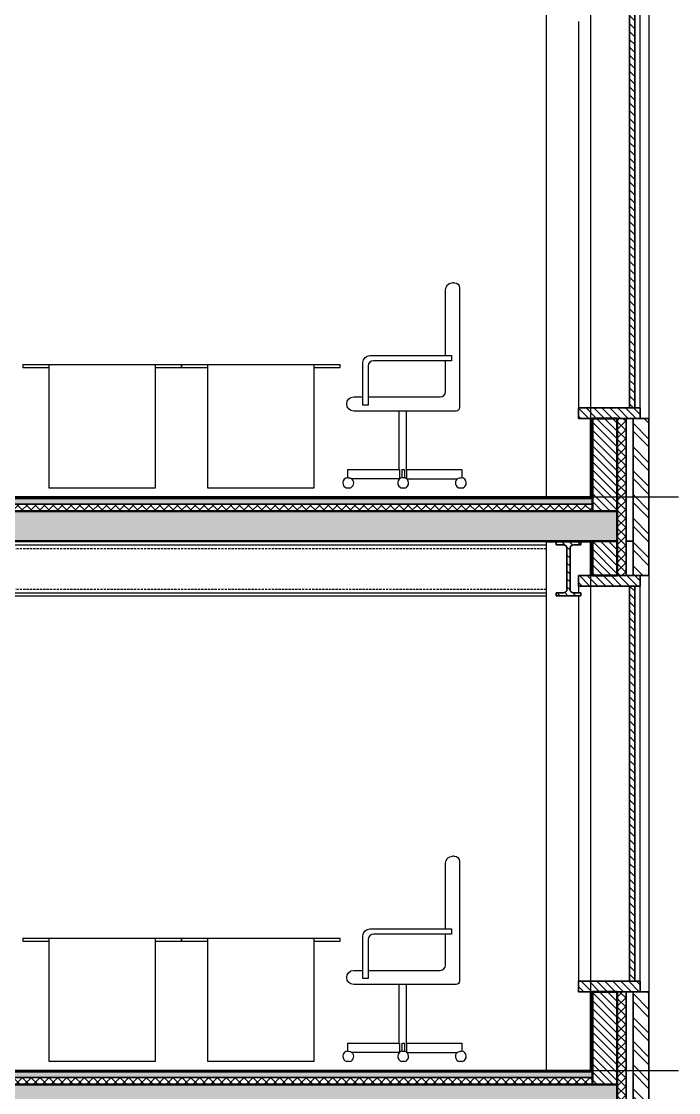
# Model space of a CAD drawing. Header units: millimetres. Extents: x 0 to 18896, y 0 to 22137.
# Drawn here: x 15171 to 18896, y 10184 to 16255 of the extents above; entities that cross this region are included whole.
import ezdxf

# ---------------------------------------------------------------- set-up
doc = ezdxf.new("R2010")
doc.units = ezdxf.units.MM
doc.linetypes.add('DASHED', pattern=[19.05, 12.7, -6.35])
for name, color, linetype in [('Background_0', 7, 'Continuous'), ('Background_Front bricks', 7, 'Continuous'), ('Background_GLASS', 161, 'Continuous'), ('Background_WINDOW_FRAME', 253, 'Continuous'), ('Boundary_0', 7, 'Continuous'), ('Boundary_Air', 7, 'Continuous'), ('Boundary_Floor_ Ceramic Tiles', 7, 'Continuous'), ('Boundary_Front bricks', 7, 'Continuous'), ('Boundary_GLASS', 161, 'Continuous'), ('Boundary_Gypsum Board', 54, 'Continuous'), ('Boundary_Insulation_ Extruded Polystyrene', 42, 'Continuous'), ('Boundary_Insulation_ Polyurethane Foam', 42, 'Continuous'), ('Boundary_Screed', 7, 'Continuous'), ('Boundary_WINDOW_FRAME', 253, 'Continuous'), ('Fill_0', 7, 'Continuous'), ('Fill_Concrete_ Reinforced', 85, 'Continuous'), ('Fill_Floor_ Ceramic Tiles', 251, 'Continuous'), ('Fill_Front bricks', 7, 'Continuous'), ('Fill_GLASS', 161, 'Continuous'), ('Fill_Gypsum Board', 251, 'Continuous'), ('Fill_Insulation_ Extruded Polystyrene', 42, 'Continuous'), ('Fill_Insulation_ Polyurethane Foam', 42, 'Continuous'), ('Fill_Screed', 251, 'Continuous'), ('Fill_Supporting Wall_ Brick', 11, 'Continuous'), ('Fill_WINDOW_FRAME', 253, 'Continuous')]:
    doc.layers.add(name, color=color, linetype=linetype)
for name, color, linetype, lineweight in [('Background_Air', 7, 'Continuous', 9), ('Background_Concrete_ Reinforced', 7, 'Continuous', 9), ('Background_Floor_ Ceramic Tiles', 7, 'Continuous', 9), ('Background_Gypsum Board', 7, 'Continuous', 9), ('Background_Insulation_ Extruded Polystyrene', 7, 'Continuous', 9), ('Background_Insulation_ Polyurethane Foam', 7, 'Continuous', 9), ('Background_Screed', 7, 'Continuous', 9), ('Background_Supporting Wall_ Brick', 7, 'Continuous', 9), ('Boundary_Concrete_ Reinforced', 99, 'Continuous', 50), ('Boundary_Supporting Wall_ Brick', 14, 'Continuous', 50)]:
    doc.layers.add(name, color=color, linetype=linetype, lineweight=lineweight)
doc.layers.add('BIM_ROOM_LINES', color=7, linetype='Continuous', plot=False)
pattern_1 = [(45, (-21562.4, -14674.708), (-22.45064, 22.45064), [])]
pattern_2 = [(45, (-21562.4, -14674.71), (-25.14472, 25.14472), []), (135, (-21562.4, -14674.71), (-25.14472, -25.14472), [])]
pattern_3 = [(45, (-21562.4, -14674.71), (-67.3519, 67.3519), []), (45, (-21539.95, -14674.71), (-67.3519, 67.3519), []), (45, (-21517.5, -14674.71), (-67.3519, 67.3519), []), (45, (-21495.05, -14674.71), (-67.3519, 67.3519), [])]
pattern_4 = [(45, (-21562.4, -14674.71), (-67.3519, 67.3519), []), (45, (-21517.5, -14674.71), (-67.3519, 67.3519), [])]

# ---------------------------------------------------------------- blocks, each defined once
blk = doc.blocks.new('Section Plane (1)__section__MainBuilding.dwg__param__0%7Cnone', base_point=(21562.4, -14674.7))
at = {"layer": 'Fill_0', "extrusion": (-1.26124e-27, 1.77971e-29, -1)}
h = blk.add_hatch(dxfattribs=at)
h.set_pattern_fill('ANSI31', color=256, scale=10, style=0)
h.set_pattern_definition(pattern_1)
edge = h.paths.add_edge_path()
edge.add_line((-21175.9, -5179.7), (-21175.9, -5196.4))
edge.add_line((-21175.9, -5196.4), (-21135, -5196.4))
edge.add_spline(control_points=[(-21135, -5196.4), (-21115.1, -5196.4), (-21115.1, -5216.3)], knot_values=[-0.785398, -0.785398, -0.785398, 0.785398, 0.785398, 0.785398], weights=[1, 0.707107, 1], degree=2, periodic=0)
edge.add_line((-21115.1, -5216.3), (-21115.1, -5448.1))
edge.add_spline(control_points=[(-21115.1, -5448.1), (-21115.1, -5468), (-21135, -5468)], knot_values=[-0.785398, -0.785398, -0.785398, 0.785398, 0.785398, 0.785398], weights=[1, 0.707107, 1], degree=2, periodic=0)
edge.add_line((-21135, -5468), (-21175.9, -5468))
edge.add_line((-21175.9, -5468), (-21175.9, -5484.7))
edge.add_line((-21175.9, -5484.7), (-21036.9, -5484.7))
edge.add_line((-21036.9, -5484.7), (-21036.9, -5468))
edge.add_line((-21036.9, -5468), (-21077.8, -5468))
edge.add_spline(control_points=[(-21077.8, -5468), (-21097.7, -5468), (-21097.7, -5448.1)], knot_values=[-0.785398, -0.785398, -0.785398, 0.785398, 0.785398, 0.785398], weights=[1, 0.707107, 1], degree=2, periodic=0)
edge.add_line((-21097.7, -5448.1), (-21097.7, -5216.3))
edge.add_spline(control_points=[(-21097.7, -5216.3), (-21097.7, -5196.4), (-21077.8, -5196.4)], knot_values=[-0.785398, -0.785398, -0.785398, 0.785398, 0.785398, 0.785398], weights=[1, 0.707107, 1], degree=2, periodic=0)
edge.add_line((-21077.8, -5196.4), (-21036.9, -5196.4))
edge.add_line((-21036.9, -5196.4), (-21036.9, -5179.7))
edge.add_line((-21036.9, -5179.7), (-21175.9, -5179.7))
at = {"layer": 'Fill_Concrete_ Reinforced', "extrusion": (-1.84025e-30, 6.94482e-28, -1)}
h = blk.add_hatch(dxfattribs=at)
h.set_pattern_fill('CONCRETE1', color=256, scale=10, angle=15, style=0)
h.set_pattern_definition([(15, (-21562.4, -14674.7), (143.684, 248.8682), [25.4, -177.8]), (105, (-21562.4, -14674.7), (-248.8682, 143.684), [25.4, -177.8]), (150, (-21537.87, -14668.13), (-196.2761, -52.592), [35.921, -251.4472]), (15, (-21567.45, -14557.73), (143.684, 248.8682), [25.4, -177.8]), (60, (-21551.9, -14566.71), (-52.592, 196.2761), [17.9605, -269.4077]), (150, (-21551.9, -14566.71), (-196.2761, -52.592), [17.9605, -269.4077]), (15, (-21507, -14488.94), (143.684, 248.8682), [35.921, -167.279]), (60, (-21507, -14488.94), (-52.592, 196.2761), [25.4, -261.9682]), (150, (-21472.3, -14479.64), (-196.2761, -52.592), [25.4, -261.9682]), (105, (-21440.6, -14589.48), (-248.8682, 143.684), [25.4, -177.8]), (60, (-21440.61, -14589.48), (-52.592, 196.2761), [17.9605, -269.4077]), (150, (-21431.63, -14573.93), (-196.2761, -52.592), [17.9605, -269.4077]), (15, (-21551.01, -14619.07), (143.684, 248.8682), [12.7, -170.18]), (15, (-21416.95, -14530.55), (143.684, 248.8682), [12.7, -170.18]), (105, (-21484.86, -14522.45), (-248.8682, 143.684), [12.7, -170.18]), (150, (-21430.75, -14626.28), (-196.2761, -52.592), [17.9605, -269.4077]), (150, (-21552.77, -14514.35), (-196.2761, -52.592), [17.9605, -269.4077]), (60, (-21487.65, -14585.65), (-52.592, 196.2761), [17.9605, -269.4077]), (105, (-21501.5, -14632.1), (-248.8682, 143.684), [3.175, -200.025]), (105, (-21514.5, -14546.83), (-248.8682, 143.684), [3.175, -200.025]), (105, (-21431.53, -14488.44), (-248.8682, 143.684), [3.175, -200.025]), (105, (-21400.52, -14591.89), (-248.8682, 143.684), [3.175, -200.025])])
h.paths.add_polyline_path([(-21382.4, -5174.7), (-6434.4, -5174.7), (-6434.4, -5004.7), (-21242.4, -5004.7), (-21382.4, -5004.7)])
at = {"layer": 'Fill_Concrete_ Reinforced', "extrusion": (2.42848e-17, 9.35733e-15, -1)}
h = blk.add_hatch(dxfattribs=at)
h.set_pattern_fill('CONCRETE1', color=256, scale=10, angle=15, style=0)
h.set_pattern_definition([(15, (-21562.4, -14674.7), (143.684, 248.8682), [25.4, -177.8]), (105, (-21562.4, -14674.7), (-248.8682, 143.684), [25.4, -177.8]), (150, (-21537.87, -14668.13), (-196.2761, -52.592), [35.921, -251.4472]), (15, (-21567.45, -14557.73), (143.684, 248.8682), [25.4, -177.8]), (60, (-21551.9, -14566.71), (-52.592, 196.2761), [17.9605, -269.4077]), (150, (-21551.9, -14566.71), (-196.2761, -52.592), [17.9605, -269.4077]), (15, (-21507, -14488.94), (143.684, 248.8682), [35.921, -167.279]), (60, (-21507, -14488.94), (-52.592, 196.2761), [25.4, -261.9682]), (150, (-21472.3, -14479.64), (-196.2761, -52.592), [25.4, -261.9682]), (105, (-21440.6, -14589.48), (-248.8682, 143.684), [25.4, -177.8]), (60, (-21440.61, -14589.48), (-52.592, 196.2761), [17.9605, -269.4077]), (150, (-21431.63, -14573.93), (-196.2761, -52.592), [17.9605, -269.4077]), (15, (-21551.01, -14619.07), (143.684, 248.8682), [12.7, -170.18]), (15, (-21416.95, -14530.55), (143.684, 248.8682), [12.7, -170.18]), (105, (-21484.86, -14522.45), (-248.8682, 143.684), [12.7, -170.18]), (150, (-21430.75, -14626.28), (-196.2761, -52.592), [17.9605, -269.4077]), (150, (-21552.77, -14514.35), (-196.2761, -52.592), [17.9605, -269.4077]), (60, (-21487.65, -14585.65), (-52.592, 196.2761), [17.9605, -269.4077]), (105, (-21501.5, -14632.1), (-248.8682, 143.684), [3.175, -200.025]), (105, (-21514.5, -14546.83), (-248.8682, 143.684), [3.175, -200.025]), (105, (-21431.53, -14488.44), (-248.8682, 143.684), [3.175, -200.025]), (105, (-21400.52, -14591.89), (-248.8682, 143.684), [3.175, -200.025])])
h.paths.add_polyline_path([(-21382.4, -8424.7), (-6434.4, -8424.7), (-6434.4, -8254.7), (-21242.4, -8254.7), (-21382.4, -8254.7)])
at = {"layer": 'Fill_Floor_ Ceramic Tiles', "extrusion": (1.8017e-32, 1.44679e-27, -1)}
h = blk.add_hatch(dxfattribs=at)
h.set_pattern_fill('_USER', color=256, scale=30, angle=90, style=0, pattern_type=0)
h.set_pattern_definition([(90, (-21562.4, -14674.708), (-30, -1e-13), [])])
h.paths.add_polyline_path([(-6434.4, -4924.7), (-21242.4, -4924.7), (-21242.4, -4932.7), (-6434.4, -4932.7)])
at = {"layer": 'Fill_Floor_ Ceramic Tiles', "extrusion": (-9.16704e-18, -1.69682e-13, -1)}
h = blk.add_hatch(dxfattribs=at)
h.set_pattern_fill('_USER', color=256, scale=30, angle=90, style=0, pattern_type=0)
h.set_pattern_definition([(90, (-21562.4, -14674.708), (-30, -1e-13), [])])
h.paths.add_polyline_path([(-6434.4, -8174.7), (-21242.4, -8174.7), (-21242.4, -8182.7), (-6434.4, -8182.7)])
at = {"layer": 'Fill_Front bricks', "extrusion": (5.08074e-45, 6.06341e-28, -1)}
h = blk.add_hatch(dxfattribs=at)
h.set_pattern_fill('ANSI32', color=256, scale=10, style=0)
h.set_pattern_definition(pattern_4)
h.paths.add_polyline_path([(-21562.4, -4479.7), (-21562.4, -5369.7), (-21472.4, -5369.7), (-21472.4, -4479.7)])
at = {"layer": 'Fill_Front bricks', "extrusion": (1.46821e-42, 3.62019e-28, -1)}
h = blk.add_hatch(dxfattribs=at)
h.set_pattern_fill('ANSI32', color=256, scale=10, style=0)
h.set_pattern_definition(pattern_4)
h.paths.add_polyline_path([(-21562.4, -7729.7), (-21562.4, -8619.7), (-21472.4, -8619.7), (-21472.4, -7729.7)])
at = {"layer": 'Fill_GLASS', "extrusion": (0, 0, -1)}
h = blk.add_hatch(dxfattribs=at)
h.set_pattern_fill('ANSI31', color=256, scale=10, style=0)
h.set_pattern_definition(pattern_1)
h.paths.add_polyline_path([(-21452.4, -2179.7), (-21482.4, -2179.7), (-21482.4, -4419.7), (-21452.4, -4419.7)])
h = blk.add_hatch(dxfattribs=at)
h.set_pattern_fill('ANSI31', color=256, scale=10, style=0)
h.set_pattern_definition(pattern_1)
h.paths.add_polyline_path([(-21452.4, -5429.7), (-21482.4, -5429.7), (-21482.4, -7669.7), (-21452.4, -7669.7)])
at = {"layer": 'Fill_Gypsum Board', "extrusion": (-6.4302e-28, -6.23456e-31, -1)}
h = blk.add_hatch(dxfattribs=at)
h.set_pattern_fill('ANSI34', color=256, scale=5, style=0)
h.set_pattern_definition(pattern_3)
h.paths.add_polyline_path([(-21230.4, -4924.7), (-21230.4, -4479.7), (-21242.4, -4479.7), (-21242.4, -4924.7)])
at = {"layer": 'Fill_Gypsum Board', "extrusion": (-7.10175e-43, 2.19159e-28, -1)}
h = blk.add_hatch(dxfattribs=at)
h.set_pattern_fill('ANSI34', color=256, scale=5, style=0)
h.set_pattern_definition(pattern_3)
h.paths.add_polyline_path([(-21230.4, -5369.7), (-21230.4, -5174.7), (-21242.4, -5174.7), (-21242.4, -5369.7)])
at = {"layer": 'Fill_Gypsum Board', "extrusion": (-6.4302e-28, 1.6054e-29, -1)}
h = blk.add_hatch(dxfattribs=at)
h.set_pattern_fill('ANSI34', color=256, scale=5, style=0)
h.set_pattern_definition(pattern_3)
h.paths.add_polyline_path([(-21230.4, -8174.7), (-21230.4, -7729.7), (-21242.4, -7729.7), (-21242.4, -8174.7)])
at = {"layer": 'Fill_Insulation_ Extruded Polystyrene', "extrusion": (1.8017e-32, 6.94461e-27, -1)}
h = blk.add_hatch(dxfattribs=at)
h.set_pattern_fill('INSULATION', color=256, scale=10, style=0)
h.set_pattern_definition(pattern_2)
h.paths.add_polyline_path([(-6434.4, -4964.7), (-21242.4, -4964.7), (-21242.4, -5004.7), (-6434.4, -5004.7)])
at = {"layer": 'Fill_Insulation_ Extruded Polystyrene', "extrusion": (-9.16704e-18, 3.39364e-15, -1)}
h = blk.add_hatch(dxfattribs=at)
h.set_pattern_fill('INSULATION', color=256, scale=10, style=0)
h.set_pattern_definition([(45, (-21562.4, -14674.71), (-25.14472, 25.14472), []), (135, (-21562.4, -14674.71), (-25.14472, -25.14472), [])])
h.paths.add_polyline_path([(-6434.4, -8214.7), (-21242.4, -8214.7), (-21242.4, -8254.7), (-6434.4, -8254.7)])
at = {"layer": 'Fill_Insulation_ Polyurethane Foam', "extrusion": (1.64616e-44, 6.06341e-28, -1)}
h = blk.add_hatch(dxfattribs=at)
h.set_pattern_fill('INSULATION', color=256, scale=10, style=0)
h.set_pattern_definition(pattern_2)
h.paths.add_polyline_path([(-21432.4, -4479.7), (-21432.4, -5369.7), (-21382.4, -5369.7), (-21382.4, -4479.7)])
at = {"layer": 'Fill_Insulation_ Polyurethane Foam', "extrusion": (0, 3.89617e-28, -1)}
h = blk.add_hatch(dxfattribs=at)
h.set_pattern_fill('INSULATION', color=256, scale=10, style=0)
h.set_pattern_definition(pattern_2)
h.paths.add_polyline_path([(-21432.4, -7729.7), (-21432.4, -8619.7), (-21382.4, -8619.7), (-21382.4, -7729.7)])
at = {"layer": 'Fill_Screed', "extrusion": (1.8017e-32, 5.42548e-27, -1)}
h = blk.add_hatch(dxfattribs=at)
h.set_pattern_fill('SCREED', color=256, scale=10, angle=15, style=0)
h.set_pattern_definition([(15, (-21562.4, -14674.71), (457.8203, 254.15265), [-63.5, 0, -190.5, 0]), (15, (-21564.04, -14668.57), (457.8203, 254.15265), [-25.4, 0, -88.9, 0, -45.72, 0, -190.5, 0]), (15, (-21565.69, -14662.44), (457.8203, 254.15265), [-12.7, 0, -63.5, 0, -63.5, 0, -139.7, 0, -45.72, 0]), (15, (-21567.33, -14656.31), (457.8203, 254.15265), [-45.72, 0, -203.2, 0]), (15, (-21568.97, -14650.17), (457.8203, 254.15265), [-152.4, 0, -152.4, 0]), (15, (-21570.62, -14644.04), (457.8203, 254.15265), [-215.9, 0]), (15, (-21572.26, -14637.91), (457.8203, 254.15265), [-63.5, 0, -279.4, 0]), (15, (-21573.9, -14631.77), (457.8203, 254.15265), [-88.9, 0, -50.8, 0]), (15, (-21575.55, -14625.64), (457.8203, 254.15265), [-127, 0]), (15, (-21578.84, -14613.37), (457.8203, 254.15265), [-17.78, 0, -190.5, 0, -114.3, 0]), (15, (-21580.48, -14607.24), (457.8203, 254.15265), [-25.4, 0, -2.54, 0, -63.5, 0]), (15, (-21582.12, -14601.1), (457.8203, 254.15265), [-12.7, 0, -165.1, 0, -190.5, 0]), (15, (-21583.77, -14594.97), (457.8203, 254.15265), [-127, 0]), (15, (-21585.41, -14588.84), (457.8203, 254.15265), [-63.5, 0, -266.7, 0]), (15, (-21588.7, -14576.57), (457.8203, 254.15265), [-304.8, 0]), (15, (-21590.34, -14570.44), (457.8203, 254.15265), [-63.5, 0, -5.08, 0, -88.9, 0]), (15, (-21591.98, -14564.3), (457.8203, 254.15265), [-17.78, 0, -127, 0, -50.8, 0, -88.9, 0, -101.6, 0]), (15, (-21593.63, -14558.17), (457.8203, 254.15265), [-38.1, 0, -50.8, 0, -127, 0, -5.08, 0, -63.5, 0]), (15, (-21595.27, -14552.04), (457.8203, 254.15265), [-127, 0])])
h.paths.add_polyline_path([(-6434.4, -4932.7), (-21242.4, -4932.7), (-21242.4, -4964.7), (-6434.4, -4964.7)])
at = {"layer": 'Fill_Screed', "extrusion": (-9.16704e-18, 4.24205e-15, -1)}
h = blk.add_hatch(dxfattribs=at)
h.set_pattern_fill('SCREED', color=256, scale=10, angle=15, style=0)
h.set_pattern_definition([(15, (-21562.4, -14674.71), (457.8203, 254.1527), [-63.5, 0, -190.5, 0]), (15, (-21564.04, -14668.57), (457.8203, 254.1527), [-25.4, 0, -88.9, 0, -45.72, 0, -190.5, 0]), (15, (-21565.69, -14662.44), (457.8203, 254.1527), [-12.7, 0, -63.5, 0, -63.5, 0, -139.7, 0, -45.72, 0]), (15, (-21567.33, -14656.31), (457.8203, 254.1527), [-45.72, 0, -203.2, 0]), (15, (-21568.97, -14650.17), (457.8203, 254.1527), [-152.4, 0, -152.4, 0]), (15, (-21570.62, -14644.04), (457.8203, 254.1527), [-215.9, 0]), (15, (-21572.26, -14637.91), (457.8203, 254.1527), [-63.5, 0, -279.4, 0]), (15, (-21573.9, -14631.77), (457.8203, 254.1527), [-88.9, 0, -50.8, 0]), (15, (-21575.55, -14625.64), (457.8203, 254.1527), [-127, 0]), (15, (-21578.84, -14613.37), (457.8203, 254.1527), [-17.78, 0, -190.5, 0, -114.3, 0]), (15, (-21580.48, -14607.24), (457.8203, 254.1527), [-25.4, 0, -2.54, 0, -63.5, 0]), (15, (-21582.12, -14601.1), (457.8203, 254.1527), [-12.7, 0, -165.1, 0, -190.5, 0]), (15, (-21583.77, -14594.97), (457.8203, 254.1527), [-127, 0]), (15, (-21585.41, -14588.84), (457.8203, 254.1527), [-63.5, 0, -266.7, 0]), (15, (-21588.7, -14576.57), (457.8203, 254.1527), [-304.8, 0]), (15, (-21590.34, -14570.44), (457.8203, 254.1527), [-63.5, 0, -5.08, 0, -88.9, 0]), (15, (-21591.98, -14564.3), (457.8203, 254.1527), [-17.78, 0, -127, 0, -50.8, 0, -88.9, 0, -101.6, 0]), (15, (-21593.63, -14558.17), (457.8203, 254.1527), [-38.1, 0, -50.8, 0, -127, 0, -5.08, 0, -63.5, 0]), (15, (-21595.27, -14552.04), (457.8203, 254.1527), [-127, 0])])
h.paths.add_polyline_path([(-6434.4, -8182.7), (-21242.4, -8182.7), (-21242.4, -8214.7), (-6434.4, -8214.7)])
at = {"layer": 'Fill_Supporting Wall_ Brick', "extrusion": (4.6528e-29, -7.41157e-31, -1)}
h = blk.add_hatch(dxfattribs=at)
h.set_pattern_fill('ANSI31', color=256, scale=10, style=0)
h.set_pattern_definition(pattern_1)
h.paths.add_polyline_path([(-21382.4, -4479.7), (-21382.4, -5004.7), (-21242.4, -5004.7), (-21242.4, -4924.7), (-21242.4, -4479.7)])
at = {"layer": 'Fill_Supporting Wall_ Brick', "extrusion": (1.25982e-44, 6.06341e-28, -1)}
h = blk.add_hatch(dxfattribs=at)
h.set_pattern_fill('ANSI31', color=256, scale=10, style=0)
h.set_pattern_definition(pattern_1)
h.paths.add_polyline_path([(-21382.4, -5174.7), (-21382.4, -5369.7), (-21242.4, -5369.7), (-21242.4, -5174.7)])
at = {"layer": 'Fill_Supporting Wall_ Brick', "extrusion": (-2.00336e-29, 6.1095e-30, -1)}
h = blk.add_hatch(dxfattribs=at)
h.set_pattern_fill('ANSI31', color=256, scale=10, style=0)
h.set_pattern_definition(pattern_1)
h.paths.add_polyline_path([(-21382.4, -7729.7), (-21382.4, -8254.7), (-21242.4, -8254.7), (-21242.4, -8174.7), (-21242.4, -7729.7)])
at = {"layer": 'Fill_WINDOW_FRAME', "extrusion": (0, 0, -1)}
h = blk.add_hatch(dxfattribs=at)
h.set_pattern_fill('ANSI31', color=256, scale=10, style=0)
h.set_pattern_definition(pattern_1)
h.paths.add_polyline_path([(-21512.4, -4479.7), (-21162.4, -4479.7), (-21162.4, -4419.7), (-21512.4, -4419.7)])
h = blk.add_hatch(dxfattribs=at)
h.set_pattern_fill('ANSI31', color=256, scale=10, style=0)
h.set_pattern_definition(pattern_1)
h.paths.add_polyline_path([(-21162.4, -5369.7), (-21512.4, -5369.7), (-21512.4, -5429.7), (-21162.4, -5429.7)])
h = blk.add_hatch(dxfattribs=at)
h.set_pattern_fill('ANSI31', color=256, scale=10, style=0)
h.set_pattern_definition(pattern_1)
h.paths.add_polyline_path([(-21512.4, -7729.7), (-21162.4, -7729.7), (-21162.4, -7669.7), (-21512.4, -7669.7)])
for p, q in [((2834.4, -4924.7), (21730.4, -4924.7)), ((2834.4, -4924.7), (21730.4, -4924.7)), ((2834.4, -8174.7), (21730.4, -8174.7)), ((2834.4, -8174.7), (21730.4, -8174.7)), ((2834.4, -8174.7), (21730.4, -8174.7))]:
    blk.add_line(p, q)
at = {"linetype": 'DASHED'}
for p, q in [((14871.4, -5216.3), (20982.4, -5216.3)), ((14871.4, -5448.1), (20982.4, -5448.1))]:
    blk.add_line(p, q, dxfattribs=at)
at = {"layer": 'Background_0'}
for p, q in [((20982.4, -4924.7), (20982.4, -1924.7)), ((20408.9, -4122.8), (20408.9, -3750.6)), ((20458.9, -3710.6), (20448.9, -3710.6)), ((20488.9, -3740.6), (20488.9, -4417.8)), ((19981.1, -4122.8), (20443.1, -4122.8)), ((20443.1, -4122.8), (20443.1, -4152.8)), ((18012.4, -4174.7), (18012.4, -4191.7)), ((18012.4, -4174.7), (18162.4, -4174.7)), ((18162.4, -4174.7), (18762.4, -4174.7)), ((18162.4, -4874.7), (18162.4, -4174.7)), ((18762.4, -4174.7), (18912.4, -4174.7)), ((18762.4, -4174.7), (18762.4, -4874.7)), ((18912.4, -4191.7), (18912.4, -4174.7)), ((18912.4, -4174.7), (18912.4, -4191.7)), ((18912.4, -4174.7), (19062.4, -4174.7)), ((19062.4, -4174.7), (19662.4, -4174.7)), ((19062.4, -4874.7), (19062.4, -4174.7)), ((19662.4, -4174.7), (19812.4, -4174.7)), ((19662.4, -4174.7), (19662.4, -4874.7)), ((19812.4, -4191.7), (19812.4, -4174.7)), ((19941.1, -4403.6), (19941.1, -4162.8)), ((19971.1, -4182.8), (19971.1, -4403.6)), ((20443.1, -4152.8), (20001.1, -4152.8)), ((20408.9, -4327.8), (20408.9, -4152.8)), ((18012.4, -4191.7), (18162.4, -4191.7)), ((18762.4, -4191.7), (18912.4, -4191.7)), ((18912.4, -4191.7), (19062.4, -4191.7)), ((19662.4, -4191.7), (19812.4, -4191.7)), ((19888.9, -4357.8), (19941.1, -4357.8)), ((19971.1, -4357.8), (20378.9, -4357.8)), ((19971.1, -4403.6), (19941.1, -4403.6)), ((20468.9, -4437.8), (19888.9, -4437.8)), ((20147.4, -4769.3), (20147.4, -4437.8)), ((20188.5, -4769.3), (20188.5, -4437.8)), ((19853.2, -4769.3), (20148, -4769.3)), ((19853.2, -4769.3), (19853.2, -4815.7)), ((20148, -4769.3), (20148, -4822.8)), ((20164.3, -4815.2), (20164.3, -4769.3)), ((20164.3, -4769.3), (20177, -4769.3)), ((20177, -4769.3), (20177, -4815.7)), ((20187.9, -4769.3), (20187.9, -4820.5)), ((20187.9, -4769.3), (20500.8, -4769.3)), ((20500.8, -4769.3), (20500.8, -4815.7)), ((20148, -4822.8), (19877.5, -4822.8)), ((20148, -4822.8), (20148.3, -4822.8)), ((20177, -4815.7), (20177, -4815.4)), ((20190.5, -4822.8), (20476.5, -4822.8)), ((20500.8, -4815.7), (20500.8, -4815)), ((18762.4, -4874.7), (18162.4, -4874.7)), ((19662.4, -4874.7), (19062.4, -4874.7)), ((19857.8, -4874.7), (19849, -4874.7)), ((19866.6, -4874.7), (19857.8, -4874.7)), ((20169.4, -4874.7), (20160.6, -4874.7)), ((20178.2, -4874.7), (20169.4, -4874.7)), ((20496.2, -4874.7), (20487.4, -4874.7)), ((20505, -4874.7), (20496.2, -4874.7)), ((20982.4, -5179.7), (14871.4, -5179.7)), ((14871.4, -5196.4), (20982.4, -5196.4)), ((20982.4, -5179.7), (21036.9, -5179.7)), ((20982.4, -8174.7), (20982.4, -5179.7)), ((21175.9, -5179.7), (21036.9, -5179.7)), ((21036.9, -5179.7), (21036.9, -5196.4)), ((21036.9, -5196.4), (21077.8, -5196.4)), ((21097.7, -5216.3), (21097.7, -5448.1)), ((21115.1, -5448.1), (21115.1, -5216.3)), ((21135, -5196.4), (21175.9, -5196.4)), ((21175.9, -5179.7), (21230.4, -5179.7)), ((21175.9, -5196.4), (21175.9, -5179.7)), ((14871.4, -5468), (20982.4, -5468)), ((14871.4, -5484.7), (20982.4, -5484.7)), ((21077.8, -5468), (21036.9, -5468)), ((21036.9, -5468), (21036.9, -5484.7)), ((21036.9, -5484.7), (21175.9, -5484.7)), ((21175.9, -5468), (21135, -5468)), ((21175.9, -5484.7), (21175.9, -5468)), ((20458.9, -6960.6), (20448.9, -6960.6)), ((20408.9, -7372.8), (20408.9, -7000.6)), ((20488.9, -6990.6), (20488.9, -7667.8)), ((19981.1, -7372.8), (20443.1, -7372.8)), ((20443.1, -7402.8), (20001.1, -7402.8)), ((20408.9, -7577.8), (20408.9, -7402.8)), ((20443.1, -7372.8), (20443.1, -7402.8)), ((18012.4, -7424.7), (18012.4, -7441.7)), ((18012.4, -7424.7), (18162.4, -7424.7)), ((18012.4, -7441.7), (18162.4, -7441.7)), ((18162.4, -7424.7), (18762.4, -7424.7)), ((18162.4, -8124.7), (18162.4, -7424.7)), ((18762.4, -7424.7), (18912.4, -7424.7)), ((18762.4, -7424.7), (18762.4, -8124.7)), ((18762.4, -7441.7), (18912.4, -7441.7)), ((18912.4, -7441.7), (18912.4, -7424.7)), ((18912.4, -7424.7), (18912.4, -7441.7)), ((18912.4, -7424.7), (19062.4, -7424.7)), ((18912.4, -7441.7), (19062.4, -7441.7)), ((19062.4, -7424.7), (19662.4, -7424.7)), ((19062.4, -8124.7), (19062.4, -7424.7)), ((19662.4, -7424.7), (19812.4, -7424.7)), ((19662.4, -7424.7), (19662.4, -8124.7)), ((19662.4, -7441.7), (19812.4, -7441.7)), ((19812.4, -7441.7), (19812.4, -7424.7)), ((19941.1, -7653.6), (19941.1, -7412.8)), ((19971.1, -7432.8), (19971.1, -7653.6)), ((19888.9, -7607.8), (19941.1, -7607.8)), ((19971.1, -7607.8), (20378.9, -7607.8)), ((20468.9, -7687.8), (19888.9, -7687.8)), ((19971.1, -7653.6), (19941.1, -7653.6)), ((20147.4, -8019.3), (20147.4, -7687.8)), ((20188.5, -8019.3), (20188.5, -7687.8)), ((19853.2, -8019.3), (20148, -8019.3)), ((19853.2, -8019.3), (19853.2, -8065.7)), ((20148, -8072.8), (19877.5, -8072.8)), ((20148, -8019.3), (20148, -8072.8)), ((20148, -8072.8), (20148.3, -8072.8)), ((20164.3, -8065.2), (20164.3, -8019.3)), ((20164.3, -8019.3), (20177, -8019.3)), ((20177, -8019.3), (20177, -8065.7)), ((20177, -8065.7), (20177, -8065.4)), ((20187.9, -8019.3), (20187.9, -8070.5)), ((20187.9, -8019.3), (20500.8, -8019.3)), ((20190.5, -8072.8), (20476.5, -8072.8)), ((20500.8, -8019.3), (20500.8, -8065.7)), ((20500.8, -8065.7), (20500.8, -8065)), ((18762.4, -8124.7), (18162.4, -8124.7)), ((19662.4, -8124.7), (19062.4, -8124.7)), ((19857.8, -8124.7), (19849, -8124.7)), ((19866.6, -8124.7), (19857.8, -8124.7)), ((20169.4, -8124.7), (20160.6, -8124.7)), ((20178.2, -8124.7), (20169.4, -8124.7)), ((20496.2, -8124.7), (20487.4, -8124.7)), ((20505, -8124.7), (20496.2, -8124.7))]:
    blk.add_line(p, q, dxfattribs=at)
at = {"layer": 'Background_0', "extrusion": (1.53081e-16, 5.69819e-17, -1)}
for centre, radius, start, end in [((-20448.9, -3750.6), 40, 0, 90), ((-20468.9, -4417.8), 20, 180, 270), ((-20448.9, -7000.6), 40, 0, 90), ((-20468.9, -7667.8), 20, 180, 270)]:
    blk.add_arc(centre, radius, start, end, dxfattribs=at)
at = {"layer": 'Background_0', "extrusion": (9.18485e-17, 5.69819e-17, -1)}
for centre in [(-20458.9, -3740.6), (-20458.9, -6990.6)]:
    blk.add_arc(centre, 30, 90, 180, dxfattribs=at)
at = {"layer": 'Background_0', "extrusion": (1.22465e-16, 1.4883e-16, -1)}
for centre in [(-19981.1, -4162.8), (-19981.1, -7412.8)]:
    blk.add_arc(centre, 40, 0, 90, dxfattribs=at)
at = {"layer": 'Background_0'}
for centre, radius, start, end in [((20001.1, -4182.8), 30, 90, 180), ((20378.9, -4327.8), 30, 270, 0), ((19857.8, -4845.2), 30.8, 98.48059, 253.39422), ((19857.8, -4845.2), 30.8, 286.60576, 46.70222), ((20169.4, -4845.2), 30.8, 99.48213, 253.39406), ((20169.4, -4845.2), 30.8, 286.6056, 75.73043), ((20496.2, -4845.2), 30.8, 133.29772, 253.39519), ((20496.2, -4845.2), 30.8, 286.60499, 81.51933), ((20001.1, -7432.8), 30, 90, 180), ((20378.9, -7577.8), 30, 270, 0), ((19857.8, -8095.2), 30.8, 98.48061, 253.39415), ((19857.8, -8095.2), 30.8, 286.60582, 46.7023), ((20169.4, -8095.2), 30.8, 99.48217, 253.394), ((20169.4, -8095.2), 30.8, 286.60566, 75.73037), ((20496.2, -8095.2), 30.8, 133.29764, 253.39512), ((20496.2, -8095.2), 30.8, 286.60505, 81.51932)]:
    blk.add_arc(centre, radius, start, end, dxfattribs=at)
at = {"layer": 'Background_0', "extrusion": (1.22465e-16, 8.75981e-17, -1)}
for centre in [(-19888.9, -4397.8), (-19888.9, -7647.8)]:
    blk.add_arc(centre, 40, 270, 90, dxfattribs=at)
at = {"layer": 'Background_0', "extrusion": (6.12323e-17, 2.63657e-17, -1)}
for centre, start, end in [((-19857.8, -4845.2), 81.24694, 131.32555), ((-20496.2, -4845.2), 48.67445, 98.75306), ((-19857.8, -8095.2), 81.24694, 131.32555), ((-20496.2, -8095.2), 48.67445, 98.75306)]:
    blk.add_arc(centre, 29.9, start, end, dxfattribs=at)
at = {"layer": 'Background_0', "extrusion": (1.22465e-16, 2.63657e-17, -1)}
for centre in [(-20169.4, -4845.2), (-20169.4, -8095.2)]:
    blk.add_arc(centre, 30.5, 80.41208, 104.4312, dxfattribs=at)
at = {"layer": 'Background_0', "extrusion": (0, 0, -1)}
for centre, start, end in [((-21077.8, -5216.3), 90, 180), ((-21135, -5216.3), 0, 90), ((-21077.8, -5448.1), 180, 270), ((-21135, -5448.1), 270, 0)]:
    blk.add_arc(centre, 19.9, start, end, dxfattribs=at)
at = {"layer": 'Background_Air'}
for p, q in [((21472.4, -4479.7), (21432.4, -4479.7)), ((21432.4, -4479.7), (21432.4, -5174.7)), ((21472.4, -5174.7), (21472.4, -4479.7)), ((21472.4, -5174.7), (21432.4, -5174.7)), ((21432.4, -5174.7), (21432.4, -5369.7)), ((21432.4, -5174.7), (21472.4, -5174.7)), ((21472.4, -5369.7), (21472.4, -5174.7)), ((21432.4, -5369.7), (21472.4, -5369.7)), ((21472.4, -7729.7), (21432.4, -7729.7)), ((21432.4, -7729.7), (21432.4, -8424.7)), ((21472.4, -8424.7), (21472.4, -7729.7))]:
    blk.add_line(p, q, dxfattribs=at)
at = {"layer": 'Background_Concrete_ Reinforced'}
for p, q in [((21242.4, -5004.7), (6434.4, -5004.7)), ((21382.4, -5004.7), (21242.4, -5004.7)), ((21382.4, -5174.7), (21382.4, -5004.7)), ((6434.4, -5174.7), (21382.4, -5174.7)), ((21242.4, -8254.7), (6434.4, -8254.7)), ((21382.4, -8254.7), (21242.4, -8254.7)), ((21382.4, -8424.7), (21382.4, -8254.7))]:
    blk.add_line(p, q, dxfattribs=at)
at = {"layer": 'Background_Floor_ Ceramic Tiles'}
for p, q in [((21242.4, -4924.7), (6434.4, -4924.7)), ((6434.4, -4932.7), (21242.4, -4932.7)), ((21242.4, -4932.7), (21242.4, -4924.7)), ((21242.4, -8174.7), (6434.4, -8174.7)), ((6434.4, -8182.7), (21242.4, -8182.7)), ((21242.4, -8182.7), (21242.4, -8174.7))]:
    blk.add_line(p, q, dxfattribs=at)
at = {"layer": 'Background_Front bricks'}
for p, q in [((21562.4, -2119.7), (21562.4, -4479.7)), ((21562.4, -4479.7), (21472.4, -4479.7)), ((21472.4, -4479.7), (21472.4, -5174.7)), ((21562.4, -5174.7), (21562.4, -4479.7)), ((21472.4, -5174.7), (21472.4, -5369.7)), ((21562.4, -5369.7), (21562.4, -5174.7)), ((21472.4, -5369.7), (21562.4, -5369.7)), ((21562.4, -5369.7), (21562.4, -7729.7)), ((21562.4, -7729.7), (21472.4, -7729.7)), ((21472.4, -7729.7), (21472.4, -8424.7)), ((21562.4, -8424.7), (21562.4, -7729.7))]:
    blk.add_line(p, q, dxfattribs=at)
at = {"layer": 'Background_GLASS'}
for p, q in [((21452.4, -2179.7), (21452.4, -4419.7)), ((21482.4, -4419.7), (21482.4, -2179.7)), ((21452.4, -4419.7), (21482.4, -4419.7)), ((21482.4, -5429.7), (21452.4, -5429.7)), ((21452.4, -5429.7), (21452.4, -7669.7)), ((21482.4, -7669.7), (21482.4, -5429.7)), ((21452.4, -7669.7), (21482.4, -7669.7))]:
    blk.add_line(p, q, dxfattribs=at)
at = {"layer": 'Background_Gypsum Board'}
for p, q in [((21242.4, -4479.7), (21230.4, -4479.7)), ((21230.4, -4479.7), (21230.4, -4924.7)), ((21242.4, -4924.7), (21242.4, -4479.7)), ((21230.4, -4924.7), (21242.4, -4924.7)), ((21242.4, -5174.7), (21230.4, -5174.7)), ((21230.4, -5174.7), (21230.4, -5369.7)), ((21242.4, -5369.7), (21242.4, -5174.7)), ((21230.4, -5369.7), (21242.4, -5369.7)), ((21242.4, -7729.7), (21230.4, -7729.7)), ((21230.4, -7729.7), (21230.4, -8174.7)), ((21242.4, -8174.7), (21242.4, -7729.7)), ((21230.4, -8174.7), (21242.4, -8174.7))]:
    blk.add_line(p, q, dxfattribs=at)
at = {"layer": 'Background_Insulation_ Extruded Polystyrene'}
for p, q in [((21242.4, -4964.7), (6434.4, -4964.7)), ((21242.4, -5004.7), (21242.4, -4964.7)), ((6434.4, -5004.7), (21242.4, -5004.7)), ((21242.4, -8214.7), (6434.4, -8214.7)), ((6434.4, -8254.7), (21242.4, -8254.7)), ((21242.4, -8254.7), (21242.4, -8214.7))]:
    blk.add_line(p, q, dxfattribs=at)
at = {"layer": 'Background_Insulation_ Polyurethane Foam'}
for p, q in [((21432.4, -4479.7), (21382.4, -4479.7)), ((21382.4, -4479.7), (21382.4, -5004.7)), ((21432.4, -5174.7), (21432.4, -4479.7)), ((21382.4, -5004.7), (21382.4, -5174.7)), ((21382.4, -5174.7), (21382.4, -5369.7)), ((21432.4, -5369.7), (21432.4, -5174.7)), ((21382.4, -5369.7), (21432.4, -5369.7)), ((21432.4, -7729.7), (21382.4, -7729.7)), ((21382.4, -7729.7), (21382.4, -8254.7)), ((21432.4, -8424.7), (21432.4, -7729.7)), ((21382.4, -8254.7), (21382.4, -8424.7))]:
    blk.add_line(p, q, dxfattribs=at)
at = {"layer": 'Background_Screed'}
for p, q in [((21242.4, -4932.7), (6434.4, -4932.7)), ((6434.4, -4964.7), (21242.4, -4964.7)), ((21242.4, -4964.7), (21242.4, -4932.7)), ((21242.4, -8182.7), (6434.4, -8182.7)), ((21242.4, -8214.7), (21242.4, -8182.7)), ((6434.4, -8214.7), (21242.4, -8214.7))]:
    blk.add_line(p, q, dxfattribs=at)
at = {"layer": 'Background_Supporting Wall_ Brick'}
for p, q in [((21382.4, -4479.7), (21242.4, -4479.7)), ((21242.4, -4479.7), (21242.4, -4924.7)), ((21382.4, -5004.7), (21382.4, -4479.7)), ((21242.4, -4924.7), (21242.4, -5004.7)), ((21242.4, -5004.7), (21382.4, -5004.7)), ((21382.4, -5174.7), (21242.4, -5174.7)), ((21242.4, -5174.7), (21242.4, -5369.7)), ((21382.4, -5369.7), (21382.4, -5174.7)), ((21242.4, -5369.7), (21382.4, -5369.7)), ((21382.4, -7729.7), (21242.4, -7729.7)), ((21242.4, -7729.7), (21242.4, -8174.7)), ((21382.4, -8254.7), (21382.4, -7729.7)), ((21242.4, -8174.7), (21242.4, -8254.7)), ((21242.4, -8254.7), (21382.4, -8254.7))]:
    blk.add_line(p, q, dxfattribs=at)
at = {"layer": 'Background_WINDOW_FRAME'}
for p, q in [((21512.4, -4419.7), (21512.4, -2179.7)), ((21162.4, -2229.7), (21162.4, -4419.7)), ((21162.4, -4419.7), (21162.4, -4479.7)), ((21512.4, -4419.7), (21162.4, -4419.7)), ((21512.4, -4479.7), (21512.4, -4419.7)), ((21162.4, -4479.7), (21512.4, -4479.7)), ((21512.4, -5369.7), (21162.4, -5369.7)), ((21162.4, -5369.7), (21162.4, -5429.7)), ((21512.4, -5429.7), (21512.4, -5369.7)), ((21162.4, -5429.7), (21162.4, -5468)), ((21162.4, -5429.7), (21512.4, -5429.7)), ((21512.4, -7669.7), (21512.4, -5429.7)), ((21162.4, -5484.7), (21162.4, -7669.7)), ((21162.4, -7669.7), (21162.4, -7729.7)), ((21512.4, -7669.7), (21162.4, -7669.7)), ((21512.4, -7729.7), (21512.4, -7669.7)), ((21162.4, -7729.7), (21512.4, -7729.7))]:
    blk.add_line(p, q, dxfattribs=at)
at = {"layer": 'BIM_ROOM_LINES'}
for p, q in [((21230.4, -1924.7), (21230.4, -4924.7)), ((21230.4, -4924.7), (8512.4, -4924.7)), ((8512.4, -5174.7), (21230.4, -5174.7)), ((21230.4, -5174.7), (21230.4, -8174.7)), ((21230.4, -8174.7), (8512.4, -8174.7))]:
    blk.add_line(p, q, dxfattribs=at)
at = {"layer": 'Boundary_0', "extrusion": (0, 1, 0)}
for p, q in [((21036.9, -5196.4), (21036.9, -5179.7)), ((21036.9, -5179.7), (21175.9, -5179.7)), ((21077.8, -5196.4), (21036.9, -5196.4)), ((21097.7, -5448.1), (21097.7, -5216.3)), ((21115.1, -5216.3), (21115.1, -5448.1)), ((21175.9, -5196.4), (21135, -5196.4)), ((21175.9, -5179.7), (21175.9, -5196.4)), ((21036.9, -5484.7), (21036.9, -5468)), ((21036.9, -5468), (21077.8, -5468)), ((21175.9, -5484.7), (21036.9, -5484.7)), ((21135, -5468), (21175.9, -5468)), ((21175.9, -5468), (21175.9, -5484.7))]:
    blk.add_line(p, q, dxfattribs=at)
at = {"layer": 'Boundary_0'}
for centre, start, end in [((21077.8, -5216.3), 0, 90), ((21135, -5216.3), 90, 180), ((21077.8, -5448.1), 270, 0), ((21135, -5448.1), 180, 270)]:
    blk.add_arc(centre, 19.9, start, end, dxfattribs=at)
at = {"layer": 'Boundary_Air', "extrusion": (0, 1, 0)}
for p, q in [((21432.4, -5174.7), (21432.4, -4479.7)), ((21432.4, -4479.7), (21472.4, -4479.7)), ((21472.4, -4479.7), (21472.4, -5174.7)), ((21432.4, -5369.7), (21432.4, -5174.7)), ((21432.4, -5174.7), (21472.4, -5174.7)), ((21472.4, -5174.7), (21432.4, -5174.7)), ((21472.4, -5174.7), (21472.4, -5369.7)), ((21472.4, -5369.7), (21432.4, -5369.7)), ((21432.4, -8424.7), (21432.4, -7729.7)), ((21432.4, -7729.7), (21472.4, -7729.7)), ((21472.4, -7729.7), (21472.4, -8424.7))]:
    blk.add_line(p, q, dxfattribs=at)
at = {"layer": 'Boundary_Concrete_ Reinforced', "extrusion": (0, 1, 0)}
for p, q in [((6434.4, -5004.7), (21242.4, -5004.7)), ((21242.4, -5004.7), (21382.4, -5004.7)), ((21382.4, -5004.7), (21382.4, -5174.7)), ((21382.4, -5174.7), (6434.4, -5174.7)), ((6434.4, -8254.7), (21242.4, -8254.7)), ((21242.4, -8254.7), (21382.4, -8254.7)), ((21382.4, -8254.7), (21382.4, -8424.7))]:
    blk.add_line(p, q, dxfattribs=at)
at = {"layer": 'Boundary_Floor_ Ceramic Tiles', "extrusion": (0, 1, 0)}
for p, q in [((6434.4, -4924.7), (21242.4, -4924.7)), ((21242.4, -4932.7), (6434.4, -4932.7)), ((21242.4, -4924.7), (21242.4, -4932.7)), ((6434.4, -8174.7), (21242.4, -8174.7)), ((21242.4, -8182.7), (6434.4, -8182.7)), ((21242.4, -8174.7), (21242.4, -8182.7))]:
    blk.add_line(p, q, dxfattribs=at)
at = {"layer": 'Boundary_Front bricks', "extrusion": (0, 1, 0)}
for p, q in [((21472.4, -5369.7), (21472.4, -4479.7)), ((21472.4, -4479.7), (21562.4, -4479.7)), ((21562.4, -4479.7), (21562.4, -5369.7)), ((21562.4, -5369.7), (21472.4, -5369.7)), ((21472.4, -8619.7), (21472.4, -7729.7)), ((21472.4, -7729.7), (21562.4, -7729.7)), ((21562.4, -7729.7), (21562.4, -8619.7))]:
    blk.add_line(p, q, dxfattribs=at)
at = {"layer": 'Boundary_GLASS', "extrusion": (0, 1, 0)}
for p, q in [((21452.4, -4419.7), (21452.4, -2179.7)), ((21482.4, -2179.7), (21482.4, -4419.7)), ((21482.4, -4419.7), (21452.4, -4419.7)), ((21452.4, -5429.7), (21482.4, -5429.7)), ((21452.4, -7669.7), (21452.4, -5429.7)), ((21482.4, -5429.7), (21482.4, -7669.7)), ((21482.4, -7669.7), (21452.4, -7669.7))]:
    blk.add_line(p, q, dxfattribs=at)
at = {"layer": 'Boundary_Gypsum Board', "extrusion": (0, 1, 0)}
for p, q in [((21230.4, -4924.7), (21230.4, -4479.7)), ((21230.4, -4479.7), (21242.4, -4479.7)), ((21242.4, -4479.7), (21242.4, -4924.7)), ((21242.4, -4924.7), (21230.4, -4924.7)), ((21230.4, -5369.7), (21230.4, -5174.7)), ((21230.4, -5174.7), (21242.4, -5174.7)), ((21242.4, -5174.7), (21242.4, -5369.7)), ((21242.4, -5369.7), (21230.4, -5369.7)), ((21230.4, -8174.7), (21230.4, -7729.7)), ((21230.4, -7729.7), (21242.4, -7729.7)), ((21242.4, -7729.7), (21242.4, -8174.7)), ((21242.4, -8174.7), (21230.4, -8174.7))]:
    blk.add_line(p, q, dxfattribs=at)
at = {"layer": 'Boundary_Insulation_ Extruded Polystyrene', "extrusion": (0, 1, 0)}
for p, q in [((6434.4, -4964.7), (21242.4, -4964.7)), ((21242.4, -4964.7), (21242.4, -5004.7)), ((21242.4, -5004.7), (6434.4, -5004.7)), ((6434.4, -8214.7), (21242.4, -8214.7)), ((21242.4, -8254.7), (6434.4, -8254.7)), ((21242.4, -8214.7), (21242.4, -8254.7))]:
    blk.add_line(p, q, dxfattribs=at)
at = {"layer": 'Boundary_Insulation_ Polyurethane Foam', "extrusion": (0, 1, 0)}
for p, q in [((21382.4, -5369.7), (21382.4, -4479.7)), ((21382.4, -4479.7), (21432.4, -4479.7)), ((21432.4, -4479.7), (21432.4, -5369.7)), ((21432.4, -5369.7), (21382.4, -5369.7)), ((21382.4, -8619.7), (21382.4, -7729.7)), ((21382.4, -7729.7), (21432.4, -7729.7)), ((21432.4, -7729.7), (21432.4, -8619.7))]:
    blk.add_line(p, q, dxfattribs=at)
at = {"layer": 'Boundary_Screed', "extrusion": (0, 1, 0)}
for p, q in [((6434.4, -4932.7), (21242.4, -4932.7)), ((21242.4, -4964.7), (6434.4, -4964.7)), ((21242.4, -4932.7), (21242.4, -4964.7)), ((6434.4, -8182.7), (21242.4, -8182.7)), ((21242.4, -8182.7), (21242.4, -8214.7)), ((21242.4, -8214.7), (6434.4, -8214.7))]:
    blk.add_line(p, q, dxfattribs=at)
at = {"layer": 'Boundary_Supporting Wall_ Brick', "extrusion": (0, 1, 0)}
for p, q in [((21242.4, -4924.7), (21242.4, -4479.7)), ((21242.4, -4479.7), (21382.4, -4479.7)), ((21382.4, -4479.7), (21382.4, -5004.7)), ((21242.4, -5004.7), (21242.4, -4924.7)), ((21382.4, -5004.7), (21242.4, -5004.7)), ((21242.4, -5369.7), (21242.4, -5174.7)), ((21242.4, -5174.7), (21382.4, -5174.7)), ((21382.4, -5174.7), (21382.4, -5369.7)), ((21382.4, -5369.7), (21242.4, -5369.7)), ((21242.4, -8174.7), (21242.4, -7729.7)), ((21242.4, -7729.7), (21382.4, -7729.7)), ((21382.4, -7729.7), (21382.4, -8254.7)), ((21242.4, -8254.7), (21242.4, -8174.7)), ((21382.4, -8254.7), (21242.4, -8254.7))]:
    blk.add_line(p, q, dxfattribs=at)
at = {"layer": 'Boundary_WINDOW_FRAME', "extrusion": (0, 1, 0)}
for p, q in [((21162.4, -4479.7), (21162.4, -4419.7)), ((21162.4, -4419.7), (21512.4, -4419.7)), ((21512.4, -4419.7), (21512.4, -4479.7)), ((21512.4, -4479.7), (21162.4, -4479.7)), ((21162.4, -5369.7), (21512.4, -5369.7)), ((21162.4, -5429.7), (21162.4, -5369.7)), ((21512.4, -5369.7), (21512.4, -5429.7)), ((21512.4, -5429.7), (21162.4, -5429.7)), ((21162.4, -7729.7), (21162.4, -7669.7)), ((21162.4, -7669.7), (21512.4, -7669.7)), ((21512.4, -7669.7), (21512.4, -7729.7)), ((21512.4, -7729.7), (21162.4, -7729.7))]:
    blk.add_line(p, q, dxfattribs=at)

msp = doc.modelspace()

# ---------------------------------------------------------------- block references
msp.add_blockref('Section Plane (1)__section__MainBuilding.dwg__param__0%7Cnone', (18728, 3810))

doc.saveas('drawing.dxf')
